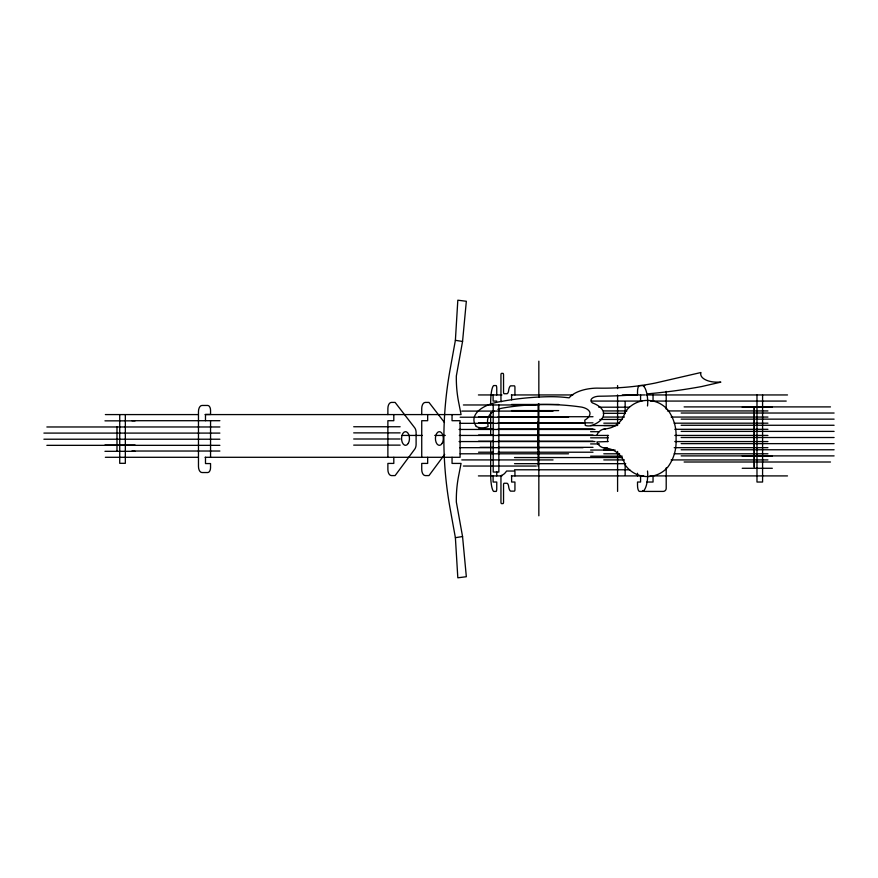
<?xml version="1.0" encoding="UTF-8"?>
<svg xmlns="http://www.w3.org/2000/svg" width="878" height="878" viewBox="0 0 878 878"><rect width="100%" height="100%" fill="white"/><g stroke="black" fill="none" stroke-linecap="round" stroke-linejoin="round"><path stroke-width="1.32" d="M119.726 414.581L119.726 463.321L125.334 463.321L125.334 414.581M210.555 457.295L210.555 420.705M493.107 394.946L493.107 401.07L496.75 401.07M511.611 399.852L511.611 394.946M538.137 466.339L538.137 404.209M756.979 394.946L756.979 482.033L762.587 482.033L762.587 394.946M452.049 457.295L452.049 463.419L461.06 463.419L459.007 473.955A108.828 94.242 -90 0 0 456.34 502.04L462.552 536.535L466.339 576.725L457.822 577.801L455.386 537.687L450.03 508.077A339.292 293.834 -90 0 1 450.03 369.923L455.386 340.313L457.822 300.199L466.339 301.275L462.552 341.465L456.34 375.96A108.828 94.242 -90 0 0 459.007 404.045L461.06 414.581L205.09 414.581M596.788 435.433L596.908 435.071A9.68 9.625 -90 0 1 604.492 428.925A22.049 21.917 -90 0 0 625.026 412.254A27.152 26.988 -90 0 1 667.982 410.103A42.232 41.968 -90 0 1 676.093 435.433L676.093 441.557A42.232 41.968 -90 0 1 667.982 466.876A27.152 26.988 -90 0 1 625.026 464.725A22.049 21.917 90 0 0 604.492 448.065A9.68 9.625 -90 0 1 596.908 441.908L608.147 441.557M444.674 454.42L428.969 475.591L425.259 475.591A6.091 3.523 -90 0 1 421.736 469.489L421.736 463.419L427.663 463.419L427.663 457.295M455.386 537.687L462.552 536.535M478.411 394.946L501.942 394.946M511.336 394.946L572.851 394.946M622.315 394.946L644.88 394.946M646.032 394.946L787.5 394.946M591.52 401.07L641.917 401.07M650.499 401.07L786.216 401.07M511.479 404.473L558.671 404.473M463.397 404.967L536.282 404.967M684.116 406.898L830.478 406.898M598.741 407.194L629.361 407.194M742.228 407.194L772.333 407.194M511.479 410.597L558.671 410.597M603.79 410.937L626.87 410.937M667.445 410.937L767.932 410.937M461.762 411.091L553.052 411.091M681.152 413.022L834.1 413.022M603.296 413.318L625.476 413.318M105.36 414.581L198.34 414.581M478.543 416.721L493.491 416.721M498.1 416.721L593.001 416.721M603.79 417.061L624.401 417.061M671.121 417.061L767.932 417.061M460.171 417.215L568.571 417.215M681.152 419.146L834.1 419.146M599.784 419.443L622.458 419.443M131.919 420.705L219.884 420.705M104.954 420.847L135.08 420.847M478.543 422.845L493.491 422.845M498.1 422.845L593.001 422.845M459.655 423.328L583.08 423.328M603.79 423.185L619.572 423.185M674.205 423.185L767.932 423.185M681.152 425.27L834.1 425.27M603.801 425.512L616.049 425.512M590.598 425.567L616.356 425.567M353.691 426.752L400.149 426.752M46.863 426.971L219.884 426.971M478.543 428.969L493.491 428.969M498.1 428.969L593.001 428.969M603.79 429.309L605.469 429.309M674.798 429.309L767.932 429.309M459.062 429.452L594.988 429.452M681.152 431.394L834.1 431.394M590.598 431.691L599.389 431.691M353.691 432.876L400.149 432.876M43.9 433.095L219.884 433.095M478.543 435.093L493.491 435.093M498.1 435.093L593.001 435.093M402.014 435.433L422.285 435.433M434.753 435.433L445.289 435.433M459.315 435.433L608.531 435.433M674.798 435.433L767.932 435.433M681.152 437.518L834.1 437.518M590.598 437.815L608.344 437.815M353.691 439L400.149 439M43.9 439.219L219.884 439.219M478.543 441.217L493.491 441.217M498.1 441.217L593.001 441.217M459.062 441.557L594.988 441.557M674.798 441.557L767.932 441.557M681.152 443.642L834.1 443.642M590.598 443.928L599.389 443.928M104.954 445.047L135.08 445.047M353.691 445.124L400.149 445.124M46.863 445.344L219.884 445.344M480.003 447.341L493.491 447.341M498.1 447.341L593.001 447.341M459.655 447.681L583.08 447.681M603.79 447.681L607.126 447.681M674.205 447.681L767.932 447.681M603.801 449.832L613.294 449.832M681.152 449.766L834.1 449.766M590.598 450.052L615.138 450.052M131.919 451.029L219.884 451.029M104.954 451.314L135.08 451.314M478.543 452.214L493.491 452.214M498.1 452.214L593.001 452.214M460.171 453.794L568.571 453.794M603.79 453.794L619.572 453.794M674.205 453.794L767.932 453.794M681.152 455.891L834.1 455.891M742.228 456.033L772.333 456.033M590.598 456.176L622.282 456.176M105.36 457.295L198.34 457.295M205.09 457.295L460.083 457.295L460.083 420.705L452.049 420.705L452.049 414.581M514.508 457.548L622.217 457.548M461.762 459.918L553.052 459.918M603.79 459.918L624.401 459.918M671.121 459.918L767.932 459.918M684.116 462.004L830.478 462.004M514.508 463.672L625.718 463.672M463.397 466.042L536.282 466.042M742.228 468.281L772.333 468.281M514.508 469.785L629.745 469.785M478.411 475.909L501.942 475.909M511.336 475.909L643.706 475.909M649.907 475.909L787.5 475.909M646.79 482.033L653.045 482.033L653.045 475.909M455.386 340.313L462.552 341.465M444.477 422.494L428.969 402.409L425.259 402.409A6.091 3.523 90 0 0 421.736 408.511L421.736 414.581M666.204 391.358L666.204 409.115M666.204 467.875L666.204 488.366A3.04 3.04 -90 0 1 663.164 491.417L644.825 491.417A3.04 3.04 -90 0 1 642.674 490.528M653.045 394.946L653.045 401.07M640.578 394.946L640.578 401.07M640.578 475.909L640.578 482.033L637.516 482.033L637.516 485.271A6.146 2.052 -90 0 0 639.579 491.417L642.641 491.417A17.527 5.861 -90 0 0 647.734 474.954A10.766 3.6 -90 0 0 647.492 471.025M637.516 394.946L637.516 391.709A6.146 2.052 -90 0 1 639.579 385.563L642.63 385.563A17.527 5.861 -90 0 1 647.734 402.036A10.766 3.6 -90 0 1 647.492 405.965M637.516 473.264L637.516 475.909M625.147 401.773L625.147 413.637M625.147 463.43L625.147 475.283M617.585 385.563L617.585 388.614M617.585 394.946L617.585 425.567M617.585 451.424L617.585 491.417M607.576 435.433L607.576 441.557M538.84 361.176L538.84 397.405M538.84 403.715L538.84 515.803M538.137 421.67L538.137 449.854M514.936 394.946L514.936 387.374A1.526 0.582 -90 0 0 514.354 385.848L510.546 385.848A7.2 2.755 -90 0 0 508.735 389.788A4.95 1.899 -90 0 1 507.012 393.728L504.137 393.728A1.526 0.582 -90 0 1 503.544 392.203L503.544 374.895A1.526 0.582 -90 0 0 502.962 373.369L501.536 373.369A1.526 0.582 -90 0 0 500.954 374.895L500.954 400.127A1.526 0.582 -90 0 0 501.481 401.652M514.936 475.909L514.936 471.036L506.562 471.036A32.387 12.402 -90 0 1 501.481 475.338A1.526 0.582 -90 0 0 500.954 476.853L500.954 502.084A1.526 0.582 -90 0 0 501.536 503.61L502.962 503.61A1.526 0.582 -90 0 0 503.544 502.084L503.544 484.788A1.526 0.582 -90 0 1 504.137 483.262L507.012 483.262A4.95 1.899 -90 0 1 508.735 487.202A7.2 2.755 -90 0 0 510.546 491.142L514.354 491.142A1.526 0.582 -90 0 0 514.936 489.617L514.936 482.033L511.611 482.033L511.611 475.909M498.858 404.967L498.858 472.046L493.206 472.046L493.206 404.967M496.75 394.946L496.75 388.614A3.04 0.604 90 0 0 496.147 385.563L493.699 385.563A17.527 3.501 90 0 0 490.659 402.036L490.659 404.703M496.75 471.826L496.75 475.909M493.107 475.909L493.107 482.033L496.75 482.033L496.75 488.366A3.04 0.604 90 0 1 496.147 491.417L493.699 491.417A17.527 3.501 90 0 1 490.659 474.954L490.659 441.557M490.659 412.726L490.659 435.433M427.663 414.581L427.663 420.705L421.736 420.705L421.736 457.295M393.805 414.581L393.805 420.705L387.878 420.705L387.878 457.295M393.805 457.295L393.805 463.419L387.878 463.419L387.878 469.489A6.091 3.523 -90 0 0 391.412 475.591L395.111 475.591L414.756 449.13A6.102 3.523 -90 0 0 416.106 444.323L416.106 432.667A6.102 3.523 -90 0 0 414.701 427.784L395.111 402.409L391.412 402.409A6.091 3.523 90 0 0 387.878 408.511L387.878 414.581M205.485 420.705L205.485 414.438L210.555 414.438L210.555 410.333A4.873 2.821 90 0 0 207.724 405.46L202.006 405.46A6.091 3.523 -90 0 0 198.472 411.562L198.472 466.437A6.091 3.523 -90 0 0 202.006 472.54L207.724 472.54A4.873 2.821 -90 0 0 210.544 467.667L210.555 463.562L205.485 463.562L205.485 457.295M116.983 426.971L116.983 451.369M476.216 426.423A7.562 3.775 -0.8 0 0 488.091 426.467L487.817 423.701A39.28 19.634 -0.8 0 1 489.595 414.91A21.237 10.613 -0.8 0 1 494.04 411.025M497.848 409.335A21.237 10.613 -0.8 0 1 503.599 407.897A129.472 64.72 -0.8 0 1 581.894 407.151A13.905 6.947 -0.8 0 1 589.972 413.889A19.854 9.921 -0.8 0 1 584.759 420.134L585.286 425.402A5.455 2.722 -0.8 0 0 591.805 425.424A27.811 13.894 -0.8 0 0 592.441 402.914A8.429 4.214 -0.8 0 1 591.871 398.557A8.429 4.214 -0.8 0 1 599.345 396.219A311.975 155.944 -0.8 0 0 637.428 394.672M647.712 393.838A311.975 155.944 -0.8 0 0 701.456 386.583L720.849 382.139L718.292 382.139A16.704 8.352 -0.8 0 1 700.962 372.513L655.24 383.06A137.725 68.846 -0.8 0 1 596.952 388.12A30.324 15.156 -0.8 0 0 569.131 397.855A69.845 34.911 -0.8 0 0 549.749 396.713A145.309 72.633 -0.8 0 0 501.316 401.465A37.567 18.778 -0.8 0 0 476.315 426.401M643.64 385.815A3.04 3.04 -90 0 1 644.825 385.574M754.235 406.898L754.235 467.096L754.235 406.898M408.314 443.324A6.837 3.951 -90 0 0 406.536 431.888A6.837 3.951 -90 0 0 401.696 440.262A6.837 3.951 -90 0 0 408.314 443.324M442.172 443.324A6.837 3.951 -90 0 0 440.394 431.888A6.837 3.951 -90 0 0 435.554 440.262A6.837 3.951 -90 0 0 442.172 443.324"/></g></svg>
